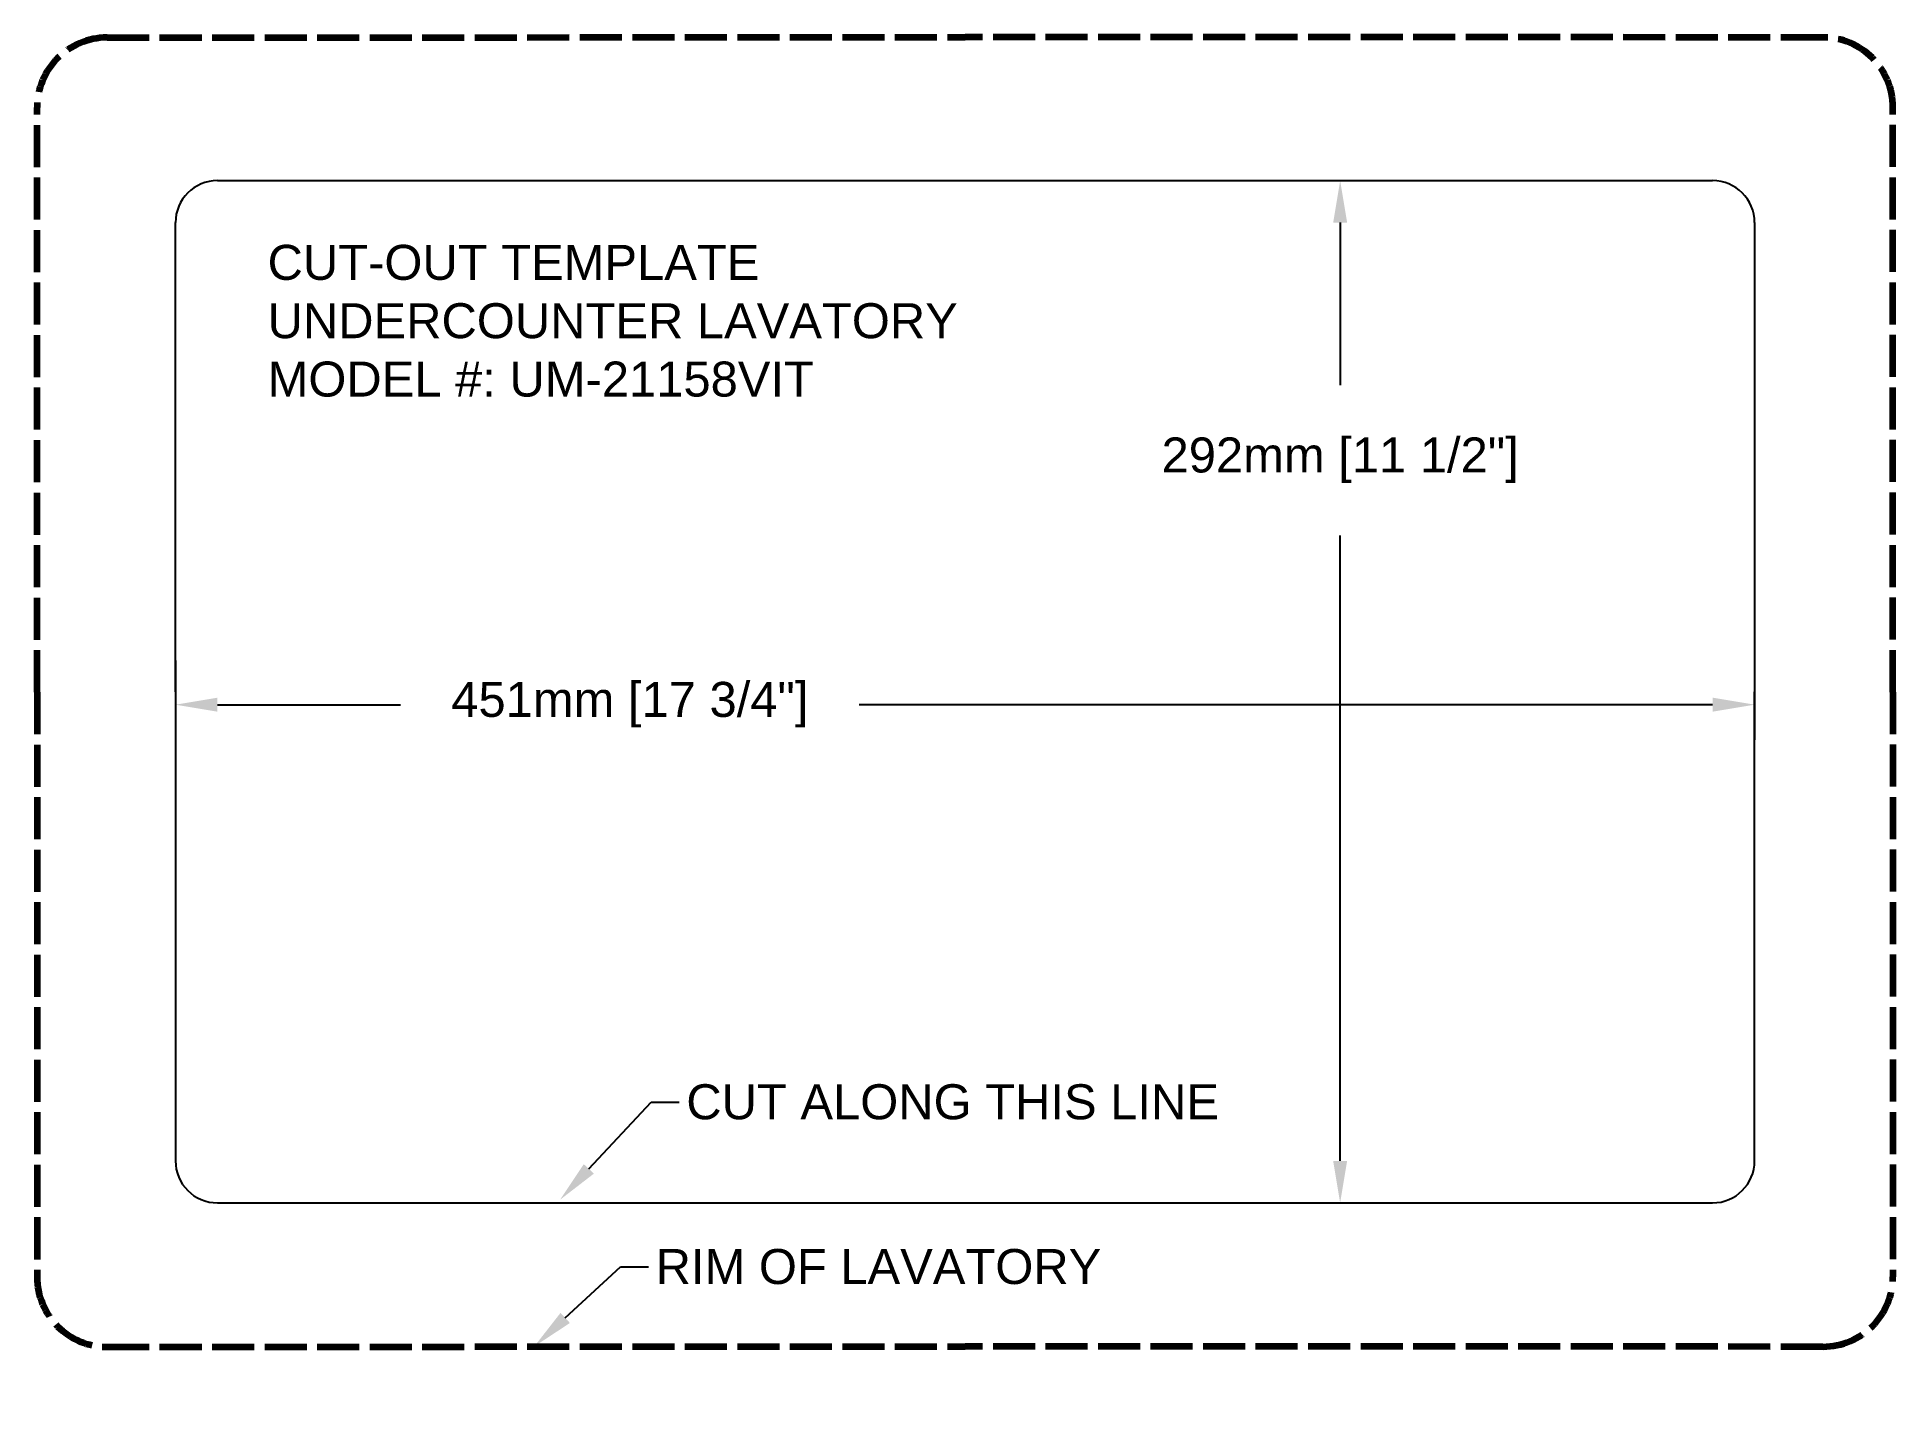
# Model space of a CAD drawing. Header units: millimetres. Extents: x 6090 to 6620, y 526 to 919.
import ezdxf
from ezdxf import colors
from ezdxf.entities.mleader import LeaderData, LeaderLine
from ezdxf.math import Vec2, Vec3

# ---------------------------------------------------------------- set-up
doc = ezdxf.new("R2010")
doc.units = ezdxf.units.MM
doc.linetypes.add('ACAD_ISO02W100', pattern=[15, 12, -3])
doc.styles.get("Standard").update_dxf_attribs({"font": 'arial.ttf'})
doc.dimstyles.new('ISO-25', dxfattribs={"dimtxt": 15, "dimasz": 20, "dimexe": 10, "dimexo": 15, "dimgap": 15, "dimtad": 0, "dimtih": 1, "dimtoh": 1, "dimdec": 0, "dimtxsty": 'Standard', "dimcen": 2.5, "dimadec": 0, "dimazin": 0, "dimtfac": 1, "dimtdec": 0, "dimtix": 1, "dimtofl": 0, "dimtmove": 0, "dimatfit": 3, "dimfxl": 130, "dimfxlon": 1, "dimarcsym": 0})

# ---------------------------------------------------------------- blocks, each defined once
blk = doc.blocks.new('*D62')
at = {"color": 0, "linetype": 'Continuous', "lineweight": -2, "transparency": 16777216}
for p, q in [((6458.95, 878.13), (6472.15, 878.13)), ((6462.15, 866.13), (6462.15, 819.74)), ((6462.15, 598.13), (6462.15, 776.79)), ((6458.95, 586.13), (6472.15, 586.13))]:
    blk.add_line(p, q, dxfattribs=at)
at = {"color": 0, "linetype": 'Continuous', "lineweight": 100, "transparency": 16777216}
for points in [[(6460.15, 866.13), (6464.15, 866.13), (6462.15, 878.13)], [(6460.15, 598.13), (6464.15, 598.13), (6462.15, 586.13)]]:
    blk.add_solid(points, dxfattribs=at)
at = {"layer": 'Defpoints', "color": 0, "linetype": 'Continuous', "lineweight": 100, "transparency": 16777216}
for p in [(6443.95, 878.13), (6443.95, 586.13), (6462.15, 586.13)]:
    blk.add_point(p, dxfattribs=at)
at = {"color": 0, "linetype": 'Continuous', "lineweight": 100, "transparency": 16777216, "insert": (6462.15, 798.26), "char_height": 10, "attachment_point": 5}
blk.add_mtext('292mm [11 1/2"]', dxfattribs=at)
blk = doc.blocks.new('*D63')
at = {"color": 0, "linetype": 'Continuous', "lineweight": -2, "transparency": 16777216}
for p, q in [((6129.51, 741.1), (6129.51, 718.44)), ((6580.51, 741.1), (6580.51, 718.44)), ((6141.51, 728.44), (6193.82, 728.44)), ((6568.51, 728.44), (6324.76, 728.44))]:
    blk.add_line(p, q, dxfattribs=at)
at = {"color": 0, "linetype": 'Continuous', "lineweight": 100, "transparency": 16777216}
for points in [[(6141.51, 730.44), (6141.51, 726.44), (6129.51, 728.44)], [(6568.51, 730.44), (6568.51, 726.44), (6580.51, 728.44)]]:
    blk.add_solid(points, dxfattribs=at)
at = {"layer": 'Defpoints', "color": 0, "linetype": 'Continuous', "lineweight": 100, "transparency": 16777216}
for p in [(6129.51, 756.1), (6580.51, 756.1), (6580.51, 728.44)]:
    blk.add_point(p, dxfattribs=at)
at = {"color": 0, "linetype": 'Continuous', "lineweight": 100, "transparency": 16777216, "insert": (6259.29, 728.44), "char_height": 10, "attachment_point": 5}
blk.add_mtext('451mm [17 3/4"]', dxfattribs=at)

msp = doc.modelspace()

# ---------------------------------------------------------------- linework, layer by layer
at = {"linetype": 'ACAD_ISO02W100', "lineweight": 100}
for p, q in [((6110, 919), (6355.01, 919.13)), ((6600.01, 919.05), (6355.01, 919.13)), ((6620.01, 732.05), (6620.01, 899.05)), ((6620.01, 732.05), (6620.01, 565.05)), ((6110, 545), (6355.01, 545.13)), ((6600.01, 545.05), (6355.01, 545.13))]:
    msp.add_line(p, q, dxfattribs=at)
at = {"color": 0, "linetype": 'ACAD_ISO02W100', "lineweight": 100}
for q in [(6090, 899), (6090, 565)]:
    msp.add_line((6090, 732), q, dxfattribs=at)
at = {"color": 0}
for p, q in [((6141.51, 878.13), (6568.51, 878.13)), ((6129.51, 732.13), (6129.51, 866.13)), ((6129.51, 732.13), (6129.51, 598.13))]:
    msp.add_line(p, q, dxfattribs=at)
for p, q in [((6580.51, 866.13), (6580.51, 732.13)), ((6580.51, 598.13), (6580.51, 732.13)), ((6141.51, 586.13), (6568.51, 586.13))]:
    msp.add_line(p, q)
at = {"color": 0, "linetype": 'Continuous', "lineweight": 100}
msp.add_line((6090, 732), (6090, 732), dxfattribs=at)
at = {"color": 0, "linetype": 'ACAD_ISO02W100', "lineweight": 100}
msp.add_arc((6110, 899), 20, 90, 180, dxfattribs=at)
at = {"linetype": 'ACAD_ISO02W100', "lineweight": 100}
for centre, start, end in [((6600.01, 899.05), 0, 90), ((6110, 565), 180, 270), ((6600.01, 565.05), 270, 0)]:
    msp.add_arc(centre, 20, start, end, dxfattribs=at)
at = {"color": 0}
msp.add_arc((6141.51, 866.13), 12, 90, 180, dxfattribs=at)
for centre, start, end in [((6568.51, 866.13), 0, 90), ((6141.51, 598.13), 180, 270), ((6568.51, 598.13), 270, 0)]:
    msp.add_arc(centre, 12, start, end)

# ---------------------------------------------------------------- texts
at = {"insert": (6155.82, 859.79), "char_height": 10, "width": 293.0146, "attachment_point": 1}
msp.add_mtext('CUT-OUT TEMPLATE  \\PUNDERCOUNTER LAVATORY \\PMODEL #: {\\C0;UM-21158VIT}', dxfattribs=at)

# ---------------------------------------------------------------- dimensions: what is measured, and where the dimension line sits
at = {"color": 0, "linetype": 'Continuous', "lineweight": 100}
dim = msp.add_linear_dim(base=(6462.15, 586.13), p1=(6443.95, 878.13), p2=(6443.95, 586.13), angle=90, dimstyle='ISO-25', override={"dimtxt": 10, "dimasz": 12, "dimpost": 'mm'}, dxfattribs=at)
dim.commit()
dim.dimension.update_dxf_attribs({"geometry": '*D62', "text_midpoint": (6462.15, 798.26), "dimtype": 160})
dim = msp.add_linear_dim(base=(6580.51, 728.44), p1=(6129.51, 756.1), p2=(6580.51, 756.1), dimstyle='ISO-25', override={"dimtxt": 10, "dimasz": 12, "dimpost": 'mm'}, dxfattribs=at)
dim.commit()
dim.dimension.update_dxf_attribs({"geometry": '*D63', "text_midpoint": (6259.29, 728.44), "dimtype": 160})

# ---------------------------------------------------------------- leaders
ml = msp.add_multileader_mtext('Standard', dxfattribs=at)
ml.set_content('CUT ALONG THIS LINE')
ml.set_leader_properties()
ml.build(insert=Vec2(0, 0))
ml.multileader.update_dxf_attribs({"text_right_attachment_type": 6, "arrow_head_size": 12})
ctx = ml.context
ctx.base_point, ctx.char_height, ctx.arrow_head_size, ctx.plane_origin = Vec3(6273.41, 614.93), 10, 12, Vec3(6239.39, 587.06)
ctx.right_attachment = 6
notes = []
notes.append((ctx, [(0, (1, 1, 0), (6265.41, 614.93), (1, 0), 8, [(0, [(6239.39, 587.06)], 0, [])])]))
ctx.mtext.insert, ctx.mtext.flow_direction = Vec3(6275.41, 620.01), 5
ml = msp.add_multileader_mtext('Standard', dxfattribs=at)
ml.set_content('RIM OF LAVATORY')
ml.set_leader_properties()
ml.build(insert=Vec2(0, 0))
ml.multileader.update_dxf_attribs({"text_right_attachment_type": 6, "arrow_head_size": 12})
ctx = ml.context
ctx.base_point, ctx.char_height, ctx.arrow_head_size, ctx.plane_origin = Vec3(6264.65, 567.86), 10, 12, Vec3(6232.01, 540.17)
ctx.right_attachment = 6
notes.append((ctx, [(0, (1, 1, 0), (6256.65, 567.86), (1, 0), 8, [(0, [(6232.01, 545.13)], 0, [])])]))
ctx.mtext.insert, ctx.mtext.flow_direction = Vec3(6266.65, 572.95), 5
for ctx, leaders in notes:
    for number, flags, end, landing, length, lines in leaders:
        leader = LeaderData()
        leader.index, (leader.has_last_leader_line, leader.has_dogleg_vector, leader.attachment_direction) = number, flags
        leader.last_leader_point, leader.dogleg_vector, leader.dogleg_length = Vec3(end), Vec3(landing), length
        for number, points, colour, breaks in lines:
            line = LeaderLine()
            line.index, line.vertices, line.color, line.breaks = number, Vec3.list(points), colors.encode_raw_color(colour), breaks
            leader.lines.append(line)
        ctx.leaders.append(leader)

doc.saveas('drawing.dxf')
